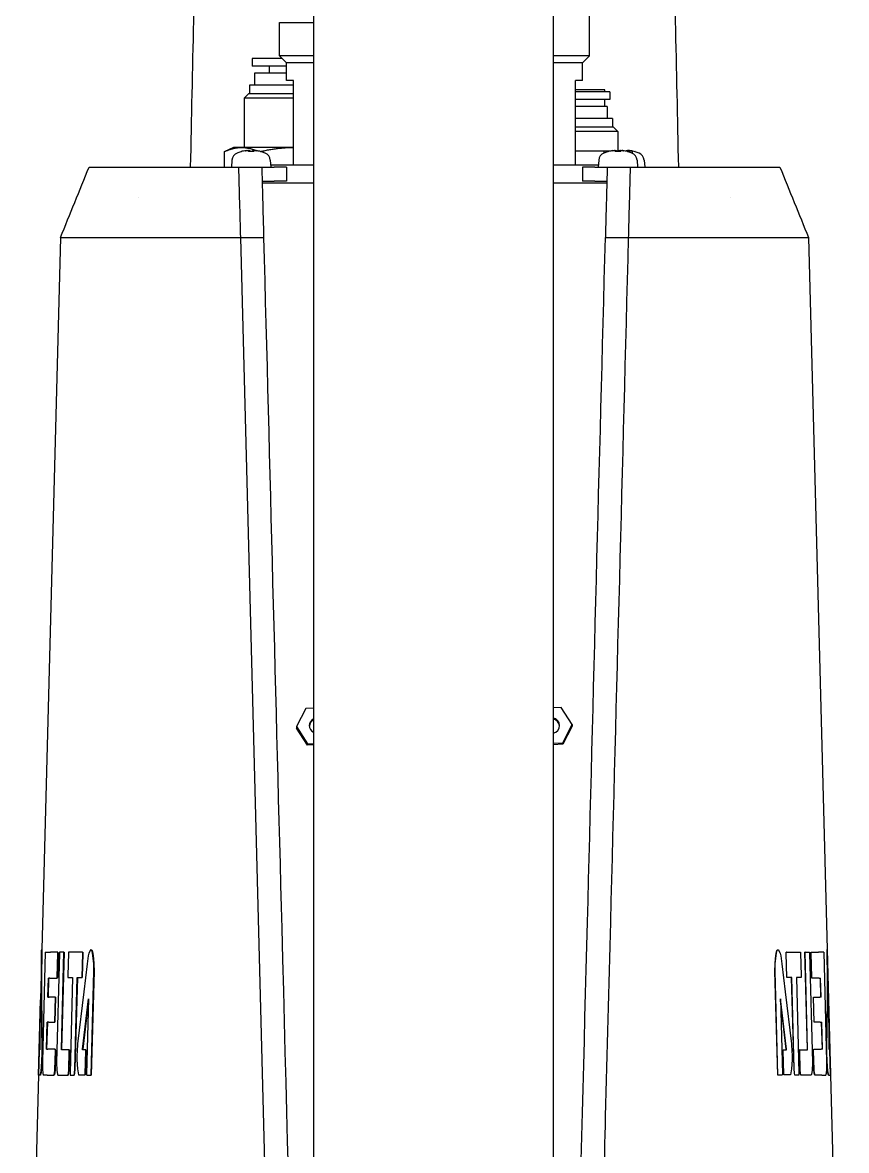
# Model space of a CAD drawing. Header units: millimetres. Extents: x 14 to 2348, y 26 to 1654.
# Drawn here: x 1832.1 to 1948.9, y 807.7 to 967.6 of the extents above; entities that cross this region are included whole.
import ezdxf

# ---------------------------------------------------------------- set-up
doc = ezdxf.new("R2010")
doc.units = ezdxf.units.MM
doc.header["$LTSCALE"] = 4
doc.layers.add('可見邊線(ISO)', color=7, linetype='Continuous', lineweight=30)

msp = doc.modelspace()

# ---------------------------------------------------------------- linework, layer by layer
at = {"layer": '可見邊線(ISO)'}
for p, q in [((1873.29964, 1015.87597), (1873.29964, 688.87597)), ((1907.29964, 1015.87597), (1907.29964, 688.87597)), ((1912.47705, 962.87597), (1912.47705, 984.87597)), ((1868.47705, 967.57597), (1873.29964, 967.57597)), ((1868.47705, 962.87597), (1868.47705, 967.57597)), ((1868.86355, 962.48947), (1864.60205, 962.48947)), ((1864.60205, 962.48947), (1864.60205, 961.38947)), ((1873.29964, 962.87597), (1868.47705, 962.87597)), ((1869.47705, 961.87597), (1868.47705, 962.87597)), ((1912.47705, 962.87597), (1907.29964, 962.87597)), ((1911.47705, 961.87597), (1912.47705, 962.87597)), ((1869.47705, 961.38947), (1864.60205, 961.38947)), ((1867.02705, 961.38947), (1867.02705, 960.38947)), ((1873.29964, 961.87597), (1869.47705, 961.87597)), ((1869.47705, 959.37597), (1869.47705, 961.87597)), ((1911.47705, 961.87597), (1907.29964, 961.87597)), ((1911.47705, 959.37597), (1911.47705, 961.87597)), ((1869.47705, 960.38947), (1864.97705, 960.38947)), ((1864.97705, 960.38947), (1864.97705, 958.68947)), ((1870.47705, 959.37597), (1869.47705, 959.37597)), ((1870.47705, 947.37597), (1870.47705, 959.37597)), ((1911.47705, 959.37597), (1910.47705, 959.37597)), ((1910.47705, 947.37597), (1910.47705, 959.37597)), ((1870.47705, 958.68947), (1864.22705, 958.68947)), ((1864.22705, 958.68947), (1864.22705, 957.48947)), ((1914.62705, 958.06247), (1910.47705, 958.06247)), ((1915.35205, 957.76247), (1910.47705, 957.76247)), ((1914.62705, 957.76247), (1914.62705, 958.06247)), ((1915.35205, 957.76247), (1915.35205, 956.66247)), ((1864.09055, 957.48947), (1863.47705, 956.87597)), ((1870.47705, 956.87597), (1863.47705, 956.87597)), ((1863.47705, 956.87597), (1863.47705, 949.87597)), ((1870.47705, 957.48947), (1864.09055, 957.48947)), ((1915.35205, 956.66247), (1910.47705, 956.66247)), ((1914.62705, 955.66247), (1914.62705, 956.66247)), ((1914.97705, 955.66247), (1910.47705, 955.66247)), ((1914.97705, 955.66247), (1914.97705, 953.96247)), ((1915.72705, 953.96247), (1910.47705, 953.96247)), ((1915.86355, 952.76247), (1910.47705, 952.76247)), ((1915.72705, 953.96247), (1915.72705, 952.76247)), ((1915.86355, 952.76247), (1916.47705, 952.14897)), ((1916.47705, 952.14897), (1910.47705, 952.14897)), ((1916.47705, 952.14897), (1916.47705, 949.37597)), ((1861.97705, 949.87597), (1860.67616, 949.26936)), ((1863.12645, 949.87597), (1861.97705, 949.87597)), ((1870.47705, 949.87597), (1863.12645, 949.87597)), ((1860.66212, 949.2628), (1860.66212, 947.0941)), ((1861.7635, 948.08227), (1861.67705, 947.0941)), ((1863.06518, 949.27921), (1863.0478, 949.27921)), ((1864.80379, 949.27921), (1864.15031, 949.27921)), ((1864.27441, 949.44645), (1864.28904, 949.27921)), ((1864.67969, 949.44645), (1864.66505, 949.27921)), ((1865.90629, 949.27921), (1865.88891, 949.27921)), ((1867.19059, 948.08227), (1867.27705, 947.0941)), ((1910.47705, 949.37597), (1914.55517, 949.37597)), ((1913.7635, 948.08227), (1913.67705, 947.0941)), ((1914.55517, 949.37597), (1915.43047, 949.37597)), ((1914.55517, 949.10999), (1914.55517, 949.37597)), ((1915.06518, 949.27921), (1915.0478, 949.27921)), ((1916.80379, 949.27921), (1916.15031, 949.27921)), ((1916.27441, 949.44645), (1916.28904, 949.27921)), ((1916.28058, 949.37597), (1916.67352, 949.37597)), ((1916.67969, 949.44645), (1916.66505, 949.27921)), ((1917.27441, 949.44645), (1917.27631, 949.42469)), ((1917.52363, 949.37597), (1918.55984, 949.37597)), ((1917.67969, 949.44645), (1917.67352, 949.37597)), ((1917.90629, 949.27921), (1917.88891, 949.27921)), ((1918.55984, 949.03652), (1918.55984, 949.37597)), ((1918.90629, 949.27921), (1918.88891, 949.27921)), ((1919.19059, 948.08227), (1919.27705, 947.0941)), ((1920.19059, 948.08227), (1920.27705, 947.0941)), ((1862.73659, 947.0941), (1865.98659, 947.0941)), ((1865.98659, 947.0941), (1867.73182, 947.0941)), ((1873.29964, 947.37597), (1867.25239, 947.37597)), ((1869.47705, 947.0941), (1867.73182, 947.0941)), ((1869.47705, 947.0941), (1869.47705, 945.09411)), ((1913.70171, 947.37597), (1907.29964, 947.37597)), ((1913.22228, 947.0941), (1911.47705, 947.0941)), ((1911.47705, 947.0941), (1911.47705, 945.09411)), ((1913.22228, 947.0941), (1914.9675, 947.0941)), ((1914.9675, 947.0941), (1918.2175, 947.0941)), ((1930.70523, 947.0941), (1938.24939, 947.0941)), ((1866.03896, 945.09411), (1867.73182, 945.09411)), ((1866.04468, 944.87597), (1873.29964, 944.87597)), ((1869.47705, 945.09411), (1867.73182, 945.09411)), ((1907.29964, 944.87597), (1914.90942, 944.87597)), ((1913.22228, 945.09411), (1911.47705, 945.09411)), ((1913.22228, 945.09411), (1914.91513, 945.09411)), ((1837.4399, 937.09413), (1834.79756, 836.18693)), ((1838.67761, 937.09409), (1846.22169, 937.09409)), ((1868.31864, 733.92448), (1862.99845, 937.09409)), ((1862.99845, 937.09409), (1866.24845, 937.09409)), ((1914.70564, 937.09409), (1917.95564, 937.09409)), ((1934.73241, 937.09409), (1942.27649, 937.09409)), ((1943.51419, 937.09414), (1946.15654, 836.18694)), ((1863.44933, 919.87597), (1863.44926, 919.87597)), ((1863.50162, 917.87597), (1863.5017, 917.87597)), ((1872.24751, 870.364), (1870.9235, 867.80163)), ((1873.29964, 870.41356), (1872.24751, 870.364)), ((1908.45106, 870.49984), (1907.29964, 870.4456)), ((1910.01059, 868.0733), (1908.45106, 870.49984)), ((1908.68659, 865.51093), (1910.01059, 868.0733)), ((1910.01059, 868.0733), (1910.01059, 867.8519)), ((1870.9235, 867.80163), (1870.9235, 867.58023)), ((1870.9235, 867.80163), (1872.48304, 865.3751)), ((1872.48304, 865.1537), (1870.9235, 867.58023)), ((1910.01059, 867.8519), (1908.68659, 865.28953)), ((1872.48304, 865.3751), (1873.29964, 865.41356)), ((1872.48304, 865.3751), (1872.48304, 865.1537)), ((1873.29964, 865.19216), (1872.48304, 865.1537)), ((1907.29964, 865.4456), (1908.68659, 865.51093)), ((1908.68659, 865.28953), (1907.29964, 865.2242)), ((1908.68659, 865.51093), (1908.68659, 865.28953)), ((1834.77755, 836.18693), (1834.31207, 818.41097)), ((1834.77875, 836.19102), (1834.79766, 836.19102)), ((1841.7479, 836.19097), (1841.48356, 835.68455)), ((1841.7479, 836.19097), (1841.76808, 836.19097)), ((1841.89505, 836.06397), (1841.7479, 836.19097)), ((1841.76808, 836.19097), (1841.91523, 836.06397)), ((1841.89505, 836.06397), (1841.91523, 836.06397)), ((1842.00205, 835.68297), (1841.89505, 836.06397)), ((1841.91523, 836.06397), (1842.02223, 835.68297)), ((1938.93187, 835.68297), (1939.03886, 836.06397)), ((1938.95205, 835.68297), (1939.05904, 836.06397)), ((1939.03886, 836.06397), (1939.18601, 836.19097)), ((1939.05904, 836.06397), (1939.03886, 836.06397)), ((1939.05904, 836.06397), (1939.20619, 836.19097)), ((1939.20619, 836.19097), (1939.18601, 836.19097)), ((1939.20619, 836.19097), (1939.47053, 835.68455)), ((1946.17655, 836.18693), (1946.64203, 818.41097)), ((1835.29272, 835.80997), (1834.88555, 820.31597)), ((1835.29272, 835.80997), (1836.02825, 835.80997)), ((1837.07221, 835.80997), (1836.02825, 835.80997)), ((1837.28625, 835.68297), (1836.87703, 820.18897)), ((1836.99501, 832.25397), (1837.08558, 835.68297)), ((1837.10576, 835.68297), (1837.01519, 832.25397)), ((1837.08558, 835.68297), (1837.07221, 835.80997)), ((1837.07221, 835.80997), (1837.09239, 835.80997)), ((1837.08558, 835.68297), (1837.10576, 835.68297)), ((1837.09239, 835.80997), (1837.10576, 835.68297)), ((1837.30633, 835.80997), (1837.28625, 835.68297)), ((1837.94179, 835.80997), (1837.30633, 835.80997)), ((1837.57953, 822.09397), (1837.94179, 835.80997)), ((1837.96197, 835.80997), (1837.59971, 822.09397)), ((1837.94179, 835.80997), (1837.96197, 835.80997)), ((1838.5739, 835.68297), (1838.49004, 832.50797)), ((1838.59398, 835.80997), (1838.5739, 835.68297)), ((1840.58398, 835.80997), (1838.59398, 835.80997)), ((1840.50678, 832.25397), (1840.59734, 835.68297)), ((1840.61752, 835.68297), (1840.52696, 832.25397)), ((1840.59734, 835.68297), (1840.58398, 835.80997)), ((1840.58398, 835.80997), (1840.60415, 835.80997)), ((1840.59734, 835.68297), (1840.61752, 835.68297)), ((1840.60415, 835.80997), (1840.61752, 835.68297)), ((1841.32974, 834.92097), (1841.24272, 834.15897)), ((1841.38997, 835.30197), (1841.32974, 834.92097)), ((1841.48356, 835.68455), (1841.38997, 835.30197)), ((1842.00205, 835.68297), (1842.02223, 835.68297)), ((1842.09898, 834.92097), (1842.00205, 835.68297)), ((1842.02223, 835.68297), (1842.11916, 834.92097)), ((1842.09898, 834.92097), (1842.11916, 834.92097)), ((1842.16247, 834.15897), (1842.09898, 834.92097)), ((1842.11916, 834.92097), (1842.18265, 834.15897)), ((1938.77145, 834.15897), (1938.83493, 834.92097)), ((1938.79163, 834.15897), (1938.85511, 834.92097)), ((1938.83493, 834.92097), (1938.93187, 835.68297)), ((1938.85511, 834.92097), (1938.83493, 834.92097)), ((1938.85511, 834.92097), (1938.95205, 835.68297)), ((1938.95205, 835.68297), (1938.93187, 835.68297)), ((1939.47053, 835.68455), (1939.56413, 835.30197)), ((1939.56413, 835.30197), (1939.62436, 834.92097)), ((1939.62436, 834.92097), (1939.71137, 834.15897)), ((1940.33657, 835.68297), (1940.34994, 835.80997)), ((1940.42714, 832.25397), (1940.33657, 835.68297)), ((1940.35675, 835.68297), (1940.33657, 835.68297)), ((1940.37012, 835.80997), (1940.34994, 835.80997)), ((1940.35675, 835.68297), (1940.37012, 835.80997)), ((1940.44732, 832.25397), (1940.35675, 835.68297)), ((1940.37012, 835.80997), (1942.36012, 835.80997)), ((1942.36012, 835.80997), (1942.3802, 835.68297)), ((1942.3802, 835.68297), (1942.46405, 832.50797)), ((1943.35439, 822.09397), (1942.99212, 835.80997)), ((1943.0123, 835.80997), (1942.99212, 835.80997)), ((1943.0123, 835.80997), (1943.64777, 835.80997)), ((1943.37457, 822.09397), (1943.0123, 835.80997)), ((1943.64777, 835.80997), (1943.66784, 835.68297)), ((1943.66784, 835.68297), (1944.07707, 820.18897)), ((1943.84833, 835.68297), (1943.8617, 835.80997)), ((1943.9389, 832.25397), (1943.84833, 835.68297)), ((1943.86851, 835.68297), (1943.84833, 835.68297)), ((1943.88188, 835.80997), (1943.8617, 835.80997)), ((1943.86851, 835.68297), (1943.88188, 835.80997)), ((1943.95908, 832.25397), (1943.86851, 835.68297)), ((1943.88188, 835.80997), (1944.92584, 835.80997)), ((1945.66138, 835.80997), (1944.92584, 835.80997)), ((1945.66138, 835.80997), (1946.06855, 820.31597)), ((1841.24272, 834.15897), (1840.75412, 830.22197)), ((1841.7967, 818.41097), (1842.1858, 833.14297)), ((1842.20598, 833.14297), (1841.81688, 818.41097)), ((1842.16247, 834.15897), (1842.18265, 834.15897)), ((1842.1858, 833.14297), (1842.16247, 834.15897)), ((1842.18265, 834.15897), (1842.20598, 833.14297)), ((1842.1858, 833.14297), (1842.20598, 833.14297)), ((1938.74811, 833.14297), (1938.77145, 834.15897)), ((1939.13721, 818.41097), (1938.74811, 833.14297)), ((1938.76829, 833.14297), (1938.74811, 833.14297)), ((1938.76829, 833.14297), (1938.79163, 834.15897)), ((1939.15739, 818.41097), (1938.76829, 833.14297)), ((1938.79163, 834.15897), (1938.77145, 834.15897)), ((1939.71137, 834.15897), (1940.19998, 830.22197)), ((1835.6594, 829.45997), (1835.72974, 832.12697)), ((1835.74989, 832.12697), (1835.67955, 829.45997)), ((1835.93264, 832.12697), (1835.72974, 832.12697)), ((1835.93264, 832.12697), (1836.97494, 832.12697)), ((1836.97494, 832.12697), (1836.99501, 832.25397)), ((1836.97494, 832.12697), (1836.99512, 832.12697)), ((1836.99501, 832.25397), (1837.01519, 832.25397)), ((1837.01519, 832.25397), (1836.99512, 832.12697)), ((1838.49004, 832.50797), (1838.50006, 832.25397)), ((1838.50006, 832.25397), (1839.1688, 832.25397)), ((1839.1688, 832.25397), (1838.80987, 818.66435)), ((1839.47901, 819.29997), (1839.82115, 832.25397)), ((1839.84133, 832.25397), (1839.49919, 819.29997)), ((1839.82115, 832.25397), (1840.50678, 832.25397)), ((1840.50678, 832.25397), (1840.52696, 832.25397)), ((1940.44732, 832.25397), (1940.42714, 832.25397)), ((1941.13295, 832.25397), (1940.44732, 832.25397)), ((1941.45491, 819.29997), (1941.11277, 832.25397)), ((1941.47509, 819.29997), (1941.13295, 832.25397)), ((1941.7853, 832.25397), (1942.14423, 818.66435)), ((1942.45404, 832.25397), (1941.7853, 832.25397)), ((1942.46405, 832.50797), (1942.45404, 832.25397)), ((1943.95898, 832.12697), (1943.9389, 832.25397)), ((1943.95908, 832.25397), (1943.9389, 832.25397)), ((1943.97916, 832.12697), (1943.95898, 832.12697)), ((1943.97916, 832.12697), (1943.95908, 832.25397)), ((1945.02146, 832.12697), (1943.97916, 832.12697)), ((1945.02146, 832.12697), (1945.22436, 832.12697)), ((1945.27455, 829.45997), (1945.20421, 832.12697)), ((1945.2947, 829.45997), (1945.22436, 832.12697)), ((1840.75412, 830.22197), (1839.87394, 822.85597)), ((1940.19998, 830.22197), (1941.08016, 822.85597)), ((1834.31335, 818.41097), (1834.5927, 829.07897)), ((1834.5927, 829.07897), (1834.59374, 829.07897)), ((1835.6594, 829.45997), (1835.8634, 829.45997)), ((1836.73727, 829.45997), (1835.8634, 829.45997)), ((1836.64335, 825.90397), (1836.73727, 829.45997)), ((1836.75745, 829.45997), (1836.66353, 825.90397)), ((1836.73727, 829.45997), (1836.75745, 829.45997)), ((1840.58961, 822.09397), (1841.42963, 829.20597)), ((1841.42382, 828.98592), (1840.60979, 822.09397)), ((1841.42963, 829.20597), (1841.14787, 818.53797)), ((1939.52446, 829.20597), (1939.80622, 818.53797)), ((1940.36449, 822.09397), (1939.52446, 829.20597)), ((1940.34431, 822.09397), (1939.53027, 828.98592)), ((1944.29057, 825.90397), (1944.19665, 829.45997)), ((1944.21683, 829.45997), (1944.19665, 829.45997)), ((1944.21683, 829.45997), (1945.0907, 829.45997)), ((1944.31075, 825.90397), (1944.21683, 829.45997)), ((1945.2947, 829.45997), (1945.0907, 829.45997)), ((1946.36139, 829.07897), (1946.36035, 829.07897)), ((1946.64075, 818.41097), (1946.36139, 829.07897)), ((1834.54794, 826.60575), (1834.42647, 821.96697)), ((1946.52762, 821.96697), (1946.40615, 826.60578)), ((1835.46512, 822.09397), (1835.56561, 825.90397)), ((1835.58576, 825.90397), (1835.48527, 822.09397)), ((1835.77108, 825.90397), (1835.56561, 825.90397)), ((1835.77108, 825.90397), (1836.64335, 825.90397)), ((1836.64335, 825.90397), (1836.66353, 825.90397)), ((1944.31075, 825.90397), (1944.29057, 825.90397)), ((1945.18302, 825.90397), (1944.31075, 825.90397)), ((1945.18302, 825.90397), (1945.38849, 825.90397)), ((1945.46883, 822.09397), (1945.36834, 825.90397)), ((1945.48898, 822.09397), (1945.38849, 825.90397)), ((1834.41402, 821.71297), (1834.3342, 818.66497)), ((1834.42257, 821.96697), (1834.51019, 821.96697)), ((1834.51352, 822.09397), (1834.51019, 821.96697)), ((1835.46512, 822.09397), (1835.67216, 822.09397)), ((1836.69322, 822.09397), (1835.67216, 822.09397)), ((1836.64952, 819.17297), (1836.71996, 821.83997)), ((1836.74014, 821.83997), (1836.6697, 819.17297)), ((1836.71996, 821.83997), (1836.69322, 822.09397)), ((1836.69322, 822.09397), (1836.7134, 822.09397)), ((1836.7134, 822.09397), (1836.74014, 821.83997)), ((1836.71996, 821.83997), (1836.74014, 821.83997)), ((1837.59289, 821.96697), (1837.57953, 822.09397)), ((1837.57953, 822.09397), (1837.59971, 822.09397)), ((1838.67987, 821.96697), (1837.59289, 821.96697)), ((1837.59971, 822.09397), (1837.61307, 821.96697)), ((1838.61944, 819.04597), (1838.69324, 821.83997)), ((1838.71342, 821.83997), (1838.63962, 819.04597)), ((1838.69324, 821.83997), (1838.67987, 821.96697)), ((1838.67987, 821.96697), (1838.70005, 821.96697)), ((1838.69324, 821.83997), (1838.71342, 821.83997)), ((1838.70005, 821.96697), (1838.71342, 821.83997)), ((1839.79358, 821.71297), (1839.78352, 821.33197)), ((1839.87394, 822.85597), (1839.79358, 821.71297)), ((1840.58625, 821.96697), (1840.58961, 822.09397)), ((1841.02104, 821.96697), (1840.58625, 821.96697)), ((1840.58961, 822.09397), (1840.60979, 822.09397)), ((1840.60979, 822.09397), (1840.60643, 821.96697)), ((1840.94743, 818.5467), (1841.03441, 821.83997)), ((1841.05459, 821.83997), (1840.96761, 818.5467)), ((1841.03441, 821.83997), (1841.02104, 821.96697)), ((1841.02104, 821.96697), (1841.04122, 821.96697)), ((1841.03441, 821.83997), (1841.05459, 821.83997)), ((1841.04122, 821.96697), (1841.05459, 821.83997)), ((1939.8995, 821.83997), (1939.91287, 821.96697)), ((1939.98649, 818.5467), (1939.8995, 821.83997)), ((1939.91968, 821.83997), (1939.8995, 821.83997)), ((1939.93305, 821.96697), (1939.91287, 821.96697)), ((1939.91968, 821.83997), (1939.93305, 821.96697)), ((1940.00667, 818.5467), (1939.91968, 821.83997)), ((1939.93305, 821.96697), (1940.36784, 821.96697)), ((1940.34766, 821.96697), (1940.34431, 822.09397)), ((1940.36449, 822.09397), (1940.34431, 822.09397)), ((1940.36784, 821.96697), (1940.36449, 822.09397)), ((1941.08016, 822.85597), (1941.16052, 821.71297)), ((1941.16052, 821.71297), (1941.17058, 821.33197)), ((1942.24068, 821.83997), (1942.25405, 821.96697)), ((1942.31447, 819.04597), (1942.24068, 821.83997)), ((1942.26086, 821.83997), (1942.24068, 821.83997)), ((1942.27423, 821.96697), (1942.25405, 821.96697)), ((1942.26086, 821.83997), (1942.27423, 821.96697)), ((1942.33465, 819.04597), (1942.26086, 821.83997)), ((1942.27423, 821.96697), (1943.3612, 821.96697)), ((1943.34102, 821.96697), (1943.35439, 822.09397)), ((1943.37457, 822.09397), (1943.35439, 822.09397)), ((1943.3612, 821.96697), (1943.37457, 822.09397)), ((1944.21396, 821.83997), (1944.24069, 822.09397)), ((1944.2844, 819.17297), (1944.21396, 821.83997)), ((1944.23414, 821.83997), (1944.21396, 821.83997)), ((1944.23414, 821.83997), (1944.26087, 822.09397)), ((1944.30458, 819.17297), (1944.23414, 821.83997)), ((1944.26087, 822.09397), (1944.24069, 822.09397)), ((1944.26087, 822.09397), (1945.28193, 822.09397)), ((1945.48898, 822.09397), (1945.28193, 822.09397)), ((1946.44057, 822.09397), (1946.4439, 821.96697)), ((1946.53153, 821.96697), (1946.4439, 821.96697)), ((1946.54007, 821.71297), (1946.61989, 818.66497)), ((1836.87703, 820.18897), (1836.91373, 819.04597)), ((1839.78352, 821.33197), (1839.78011, 820.56997)), ((1839.78011, 820.56997), (1839.84737, 819.30187)), ((1941.17398, 820.56997), (1941.10672, 819.30187)), ((1941.17058, 821.33197), (1941.17398, 820.56997)), ((1944.07707, 820.18897), (1944.04037, 819.04597)), ((1836.51234, 818.41097), (1836.60266, 818.66497)), ((1836.62284, 818.66497), (1836.53252, 818.41097)), ((1836.60266, 818.66497), (1836.64952, 819.17297)), ((1836.60266, 818.66497), (1836.62284, 818.66497)), ((1836.6697, 819.17297), (1836.62284, 818.66497)), ((1836.64952, 819.17297), (1836.6697, 819.17297)), ((1836.91373, 819.04597), (1837.01737, 818.53797)), ((1837.01737, 818.53797), (1837.08091, 818.41097)), ((1838.53578, 818.41097), (1838.61944, 819.04597)), ((1838.63962, 819.04597), (1838.55596, 818.41097)), ((1838.61944, 819.04597), (1838.63962, 819.04597)), ((1838.80987, 818.66435), (1838.81998, 818.40786)), ((1839.37211, 818.40786), (1839.42879, 818.66497)), ((1839.44897, 818.66497), (1839.39229, 818.40786)), ((1839.42879, 818.66497), (1839.47901, 819.29997)), ((1839.42879, 818.66497), (1839.44897, 818.66497)), ((1839.49919, 819.29997), (1839.44897, 818.66497)), ((1839.47901, 819.29997), (1839.49919, 819.29997)), ((1839.84737, 819.30187), (1840.01072, 818.43939)), ((1840.01072, 818.43939), (1840.93046, 818.43939)), ((1840.93046, 818.43939), (1840.94743, 818.5467)), ((1840.93046, 818.43939), (1840.95064, 818.43939)), ((1840.94743, 818.5467), (1840.96761, 818.5467)), ((1840.96761, 818.5467), (1840.95064, 818.43939)), ((1841.14787, 818.53797), (1841.16124, 818.41097)), ((1939.80622, 818.53797), (1939.79286, 818.41097)), ((1940.00345, 818.43939), (1939.98649, 818.5467)), ((1940.00667, 818.5467), (1939.98649, 818.5467)), ((1940.02363, 818.43939), (1940.00345, 818.43939)), ((1940.02363, 818.43939), (1940.00667, 818.5467)), ((1940.94338, 818.43939), (1940.02363, 818.43939)), ((1941.10672, 819.30187), (1940.94338, 818.43939)), ((1941.50513, 818.66497), (1941.45491, 819.29997)), ((1941.47509, 819.29997), (1941.45491, 819.29997)), ((1941.52531, 818.66497), (1941.47509, 819.29997)), ((1941.56181, 818.40786), (1941.50513, 818.66497)), ((1941.52531, 818.66497), (1941.50513, 818.66497)), ((1941.58199, 818.40786), (1941.52531, 818.66497)), ((1942.14423, 818.66435), (1942.13411, 818.40786)), ((1942.39814, 818.41097), (1942.31447, 819.04597)), ((1942.33465, 819.04597), (1942.31447, 819.04597)), ((1942.41832, 818.41097), (1942.33465, 819.04597)), ((1943.93673, 818.53797), (1943.87319, 818.41097)), ((1944.04037, 819.04597), (1943.93673, 818.53797)), ((1944.33126, 818.66497), (1944.2844, 819.17297)), ((1944.30458, 819.17297), (1944.2844, 819.17297)), ((1944.35144, 818.66497), (1944.30458, 819.17297)), ((1944.42158, 818.41097), (1944.33126, 818.66497)), ((1944.35144, 818.66497), (1944.33126, 818.66497)), ((1944.44176, 818.41097), (1944.35144, 818.66497)), ((1834.33208, 818.41097), (1832.06608, 731.87598)), ((1834.31335, 818.41097), (1834.31207, 818.41097)), ((1834.31335, 818.41097), (1834.32944, 818.41097)), ((1834.60195, 818.41097), (1834.32944, 818.41097)), ((1834.60195, 818.41097), (1834.62199, 818.41097)), ((1835.57654, 818.41097), (1835.00869, 818.41097)), ((1835.57654, 818.41097), (1836.51234, 818.41097)), ((1836.51234, 818.41097), (1836.53252, 818.41097)), ((1837.08091, 818.41097), (1838.53578, 818.41097)), ((1838.53578, 818.41097), (1838.55596, 818.41097)), ((1838.81998, 818.40786), (1839.37211, 818.40786)), ((1839.37211, 818.40786), (1839.39229, 818.40786)), ((1841.16124, 818.41097), (1841.7967, 818.41097)), ((1841.7967, 818.41097), (1841.81688, 818.41097)), ((1939.15739, 818.41097), (1939.13721, 818.41097)), ((1939.79286, 818.41097), (1939.15739, 818.41097)), ((1941.58199, 818.40786), (1941.56181, 818.40786)), ((1942.13411, 818.40786), (1941.58199, 818.40786)), ((1942.41832, 818.41097), (1942.39814, 818.41097)), ((1943.87319, 818.41097), (1942.41832, 818.41097)), ((1944.44176, 818.41097), (1944.42158, 818.41097)), ((1945.37755, 818.41097), (1944.44176, 818.41097)), ((1945.37755, 818.41097), (1945.94541, 818.41097)), ((1946.35215, 818.41097), (1946.3321, 818.41097)), ((1946.35215, 818.41097), (1946.62465, 818.41097)), ((1946.62202, 818.41097), (1948.88802, 731.87598)), ((1946.64075, 818.41097), (1946.62465, 818.41097)), ((1946.64075, 818.41097), (1946.64203, 818.41097))]:
    msp.add_line(p, q, dxfattribs=at)
for centre, radius, start, end in [((1862.95894, 947.97768), 1.2, 113.5471372, 175), ((1864.47705, 944.4941), 5, 107.1011383, 113.5471372), ((1863.0478, 949.13961), 0.1396, 90, 107.1011383), ((1865.90629, 949.13961), 0.1396, 72.8988617, 90), ((1864.47705, 944.4941), 5, 66.4528628, 72.8988617), ((1865.99516, 947.97768), 1.2, 5, 66.4528628), ((1914.95894, 947.97768), 1.2, 113.5471372, 175), ((1916.47705, 944.4941), 5, 107.1011383, 113.5471372), ((1915.0478, 949.13961), 0.1396, 90, 107.1011383), ((1917.90629, 949.13961), 0.1396, 72.8988617, 90), ((1916.47705, 944.4941), 5, 66.4528628, 72.8988617), ((1917.99516, 947.97768), 1.2, 5, 66.4528628), ((1918.90629, 949.13961), 0.1396, 72.8988617, 90), ((1917.47705, 944.4941), 5, 66.4528628, 72.8988617), ((1918.99516, 947.97768), 1.2, 5, 66.4528628)]:
    msp.add_arc(centre, radius, start, end, dxfattribs=at)
for centre, major_axis, ratio, start_param, end_param in [((1864.40819, 944.52566), (2.07777, 4.5334), 0.97787644, 0.566475739, 0.720411477), ((1864.0142, 944.6219), (1.31632, 4.76714), 0.757863068, 0.324226198, 0.446309472), ((1865.03483, 944.6219), (-1.10454, 4.82061), 0.628879861, 6.25801552, 6.380098794), ((1863.88324, 949.70468), (0.13091, -0.95571), 0.095977297, 1.278733767, 1.297120786), ((1864.83117, 944.52566), (-0.44271, 4.96718), 0.190161891, 0.128185851, 0.282121588), ((1864.12293, 944.52566), (0.44271, 4.96718), 0.190161891, 6.001063719, 6.154999457), ((1864.9399, 944.6219), (-1.31632, 4.76714), 0.757863068, 5.836875836, 5.958959109), ((1865.07086, 949.70468), (0.13091, 0.95571), 0.095977297, 1.84447186, 1.862858886), ((1863.91927, 944.6219), (1.10454, 4.82061), 0.628879861, 6.186271821, 6.308355095), ((1864.54591, 944.52566), (2.07777, -4.5334), 0.97787644, 2.421181177, 2.575116914), ((1916.40819, 944.52566), (2.07777, 4.5334), 0.97787644, 0.566475739, 0.720411477), ((1916.0142, 944.6219), (1.31632, 4.76714), 0.757863068, 0.324226198, 0.446309472), ((1917.03483, 944.6219), (-1.10454, 4.82061), 0.628879861, 6.25801552, 6.380098794), ((1915.88324, 949.70468), (0.13091, -0.95571), 0.095977297, 1.278733767, 1.297120786), ((1916.83117, 944.52566), (-0.44271, 4.96718), 0.190161891, 0.128185851, 0.282121588), ((1917.40819, 944.52566), (2.07777, 4.5334), 0.97787644, 0.588036315, 0.629643687), ((1916.12293, 944.52566), (0.44271, 4.96718), 0.190161891, 6.001063719, 6.154999457), ((1916.9399, 944.6219), (-1.31632, 4.76714), 0.757863068, 5.836875836, 5.958959109), ((1918.03483, 944.6219), (-1.10454, 4.82061), 0.628879861, 6.2780732, 6.281788032), ((1917.07086, 949.70468), (0.13091, 0.95571), 0.095977297, 1.84447186, 1.862858886), ((1915.91927, 944.6219), (1.10454, 4.82061), 0.628879861, 6.186271821, 6.308355095), ((1917.0142, 944.6219), (1.31632, 4.76714), 0.757863068, 0.324226198, 0.332855505), ((1916.54591, 944.52566), (2.07777, -4.5334), 0.97787644, 2.421181177, 2.575116914), ((1917.83117, 944.52566), (-0.44271, 4.96718), 0.190161891, 0.128185851, 0.14557531), ((1917.12293, 944.52566), (0.44271, 4.96718), 0.190161891, 6.082130962, 6.154999457), ((1917.9399, 944.6219), (-1.31632, 4.76714), 0.757863068, 5.857894953, 5.958959109), ((1918.07086, 949.70468), (0.13091, 0.95571), 0.095977297, 1.84447186, 1.862858886), ((1916.91927, 944.6219), (1.10454, 4.82061), 0.628879861, 6.207290938, 6.308355095), ((1917.54591, 944.52566), (2.07777, -4.5334), 0.97787644, 2.502248419, 2.575116914), ((1917.54591, 944.52566), (2.07777, -4.5334), 0.97787644, 2.421181177, 2.494694199), ((1873.80705, 867.93747), (-1.078, 0), 0.998889875, 5.202470319, 7.363900295), ((1873.80705, 867.79144), (-1.078, 0), 0.998889875, 5.202470319, 6.215326054), ((1907.12705, 867.93747), (1.078, 0), 0.998889875, 4.87318106, 7.693189554), ((1907.12705, 867.79144), (1.078, 0), 0.998889875, 0.067859253, 1.410004247), ((1982.06587, 821.90174), (-0.00005, -217.60775), 0.67806598, 4.678816779, 4.711505745), ((1982.06587, 824.59938), (0.02652, 147.59175), 0.999657104, 1.539759145, 1.540620035), ((1798.88822, 821.90174), (0.00005, -217.60775), 0.67806598, 1.571679562, 1.604368529), ((1798.88822, 824.59938), (-0.02652, 147.59175), 0.999657104, 4.742565272, 4.743426162), ((1982.06587, 801.91394), (0.00005, 296.37158), 0.499313844, 1.503082889, 1.503941865), ((1798.88823, 791.70394), (0.00005, -246.03191), 0.60282135, 1.69198665, 1.693303899), ((1798.88822, 801.91394), (-0.00005, 296.37158), 0.499313844, 4.779243442, 4.780102418), ((1798.88823, 791.70543), (-0.00005, 245.99868), 0.602821369, 4.831815486, 4.833589929), ((1982.06587, 807.43624), (-0.00005, -296.08238), 0.499313822, 4.674455624, 4.675314098), ((1798.88823, 791.70543), (-0.00005, 245.99868), 0.602821369, 4.822163766, 4.823004583), ((1798.88823, 791.70394), (0.00005, -246.03191), 0.60282135, 1.679561632, 1.680562432), ((1798.88822, 807.43624), (0.00005, -296.08238), 0.499313822, 1.60787121, 1.608729683)]:
    msp.add_ellipse(centre, major_axis=major_axis, ratio=ratio, start_param=start_param, end_param=end_param, dxfattribs=at)
for points in [[(1855.90146, 947.0941), (1856.18699, 960.90696), (1856.48652, 974.7193), (1856.79977, 988.53113)], [(1924.15433, 988.53113), (1924.46758, 974.7193), (1924.7671, 960.90696), (1925.05263, 947.0941)], [(1864.14299, 949.27304), (1864.14517, 949.27711), (1864.14782, 949.27921), (1864.15031, 949.27921)], [(1864.80379, 949.27921), (1864.80627, 949.27921), (1864.80892, 949.27711), (1864.8111, 949.27304)], [(1916.14299, 949.27304), (1916.14517, 949.27711), (1916.14782, 949.27921), (1916.15031, 949.27921)], [(1916.80379, 949.27921), (1916.80627, 949.27921), (1916.80892, 949.27711), (1916.8111, 949.27304)], [(1837.4399, 937.09413), (1838.79389, 940.42746), (1840.14787, 943.76078), (1841.50185, 947.0941)], [(1939.45235, 947.0941), (1940.80608, 943.76069), (1942.16013, 940.42741), (1943.51419, 937.09414)], [(1848.52441, 942.81204), (1848.52441, 942.81204), (1848.52441, 942.81204), (1848.52441, 942.81205)], [(1932.42968, 942.81213), (1932.42968, 942.81213), (1932.42968, 942.81213), (1932.42968, 942.81213)], [(1863.6241, 913.30614), (1863.62413, 913.30634), (1863.62416, 913.30655), (1863.6242, 913.30675)], [(1834.77801, 836.19053), (1834.77818, 836.19052), (1834.77843, 836.19102), (1834.77875, 836.19102)]]:
    msp.add_open_spline(points, degree=3, dxfattribs=at)
for points, weights in [([(1860.66212, 949.2628), (1861.98275, 949.87597), (1863.12645, 949.87597)], [1.01001874936, 1.04314139574, 1]), ([(1863.12645, 949.87597), (1864.10151, 949.87597), (1865.18395, 949.43951)], [1, 1.03654794771, 1.01836186535]), ([(1865.78974, 949.30848), (1868.28996, 949.87342), (1870.47705, 949.87596)], [1.01235664114, 1.04141625724, 1.00038320219]), ([(1860.67616, 949.26936), (1860.66915, 949.26609), (1860.66212, 949.2628)], [1.0103609217, 1.01019086516, 1.01001874936])]:
    msp.add_rational_spline(points, weights, degree=2, dxfattribs=at)
for points, knots in [([(1863.78232, 949.44133), (1863.80584, 949.44481), (1863.83184, 949.44826), (1863.88171, 949.45406), (1863.90559, 949.4564), (1863.94507, 949.4595), (1863.96337, 949.46048), (1863.99123, 949.46083), (1864.00078, 949.46019), (1864.00599, 949.4588), (1864.00649, 949.45864), (1864.00694, 949.45847)], [0, 0, 0, 0, 0.0072458737, 0.0072458737, 0.01449174741, 0.01449174741, 0.02163287036, 0.02163287036, 0.02877399331, 0.02877399331, 0.02964108792, 0.02964108792, 0.02964108792, 0.02964108792]), ([(1864.11097, 949.45847), (1864.1262, 949.45938), (1864.14153, 949.46003), (1864.17941, 949.46094), (1864.20073, 949.4607), (1864.23458, 949.45892), (1864.24932, 949.45726), (1864.26907, 949.45262), (1864.27408, 949.44964), (1864.27457, 949.44491), (1864.27359, 949.44316), (1864.27134, 949.44133)], [0.01721411527, 0.01721411527, 0.01721411527, 0.01721411527, 0.0216673994, 0.0216673994, 0.02880821224, 0.02880821224, 0.03599020023, 0.03599020023, 0.04317218822, 0.04317218822, 0.04682396802, 0.04682396802, 0.04682396802, 0.04682396802]), ([(1864.68276, 949.44133), (1864.6785, 949.44481), (1864.67859, 949.44826), (1864.68921, 949.45406), (1864.69975, 949.4564), (1864.72681, 949.4595), (1864.74502, 949.46048), (1864.78722, 949.46083), (1864.81122, 949.46019), (1864.83737, 949.4588), (1864.84023, 949.45864), (1864.84313, 949.45847)], [0, 0, 0, 0, 0.0072458737, 0.0072458737, 0.01449174741, 0.01449174741, 0.02163287036, 0.02163287036, 0.02877399331, 0.02877399331, 0.02964108792, 0.02964108792, 0.02964108792, 0.02964108792]), ([(1864.94716, 949.45847), (1864.94948, 949.45938), (1864.95373, 949.46003), (1864.96954, 949.46094), (1864.98412, 949.4607), (1865.01775, 949.45892), (1865.03907, 949.45726), (1865.08573, 949.45262), (1865.11107, 949.44964), (1865.14687, 949.44491), (1865.15935, 949.44316), (1865.17178, 949.44133)], [0.01721411527, 0.01721411527, 0.01721411527, 0.01721411527, 0.0216673994, 0.0216673994, 0.02880821224, 0.02880821224, 0.03599020023, 0.03599020023, 0.04317218822, 0.04317218822, 0.04682396802, 0.04682396802, 0.04682396802, 0.04682396802]), ([(1915.78232, 949.44133), (1915.80584, 949.44481), (1915.83184, 949.44826), (1915.88171, 949.45406), (1915.90559, 949.4564), (1915.94507, 949.4595), (1915.96337, 949.46048), (1915.99123, 949.46083), (1916.00078, 949.46019), (1916.00599, 949.4588), (1916.00649, 949.45864), (1916.00694, 949.45847)], [0, 0, 0, 0, 0.0072458737, 0.0072458737, 0.01449174741, 0.01449174741, 0.02163287036, 0.02163287036, 0.02877399331, 0.02877399331, 0.02964108792, 0.02964108792, 0.02964108792, 0.02964108792]), ([(1916.11097, 949.45847), (1916.1262, 949.45938), (1916.14153, 949.46003), (1916.17941, 949.46094), (1916.20073, 949.4607), (1916.23458, 949.45892), (1916.24932, 949.45726), (1916.26907, 949.45262), (1916.27408, 949.44964), (1916.27457, 949.44491), (1916.27359, 949.44316), (1916.27134, 949.44133)], [0.01721411527, 0.01721411527, 0.01721411527, 0.01721411527, 0.0216673994, 0.0216673994, 0.02880821224, 0.02880821224, 0.03599020023, 0.03599020023, 0.04317218822, 0.04317218822, 0.04682396802, 0.04682396802, 0.04682396802, 0.04682396802]), ([(1916.68276, 949.44133), (1916.6785, 949.44481), (1916.67859, 949.44826), (1916.68921, 949.45406), (1916.69975, 949.4564), (1916.72681, 949.4595), (1916.74502, 949.46048), (1916.78722, 949.46083), (1916.81122, 949.46019), (1916.83737, 949.4588), (1916.84023, 949.45864), (1916.84313, 949.45847)], [0, 0, 0, 0, 0.0072458737, 0.0072458737, 0.01449174741, 0.01449174741, 0.02163287036, 0.02163287036, 0.02877399331, 0.02877399331, 0.02964108792, 0.02964108792, 0.02964108792, 0.02964108792]), ([(1916.87629, 949.45334), (1916.89407, 949.45525), (1916.91085, 949.45681), (1916.93523, 949.45873), (1916.94466, 949.45936), (1916.9534, 949.45982)], [0.00916297333, 0.00916297333, 0.00916297333, 0.00916297333, 0.014491747409, 0.014491747409, 0.018046875057, 0.018046875057, 0.018046875057, 0.018046875057]), ([(1916.94716, 949.45847), (1916.94948, 949.45938), (1916.95373, 949.46003), (1916.96954, 949.46094), (1916.98412, 949.4607), (1917.01775, 949.45892), (1917.03907, 949.45726), (1917.08573, 949.45262), (1917.11107, 949.44964), (1917.14687, 949.44491), (1917.15935, 949.44316), (1917.17178, 949.44133)], [0.01721411527, 0.01721411527, 0.01721411527, 0.01721411527, 0.0216673994, 0.0216673994, 0.02880821224, 0.02880821224, 0.03599020023, 0.03599020023, 0.04317218822, 0.04317218822, 0.04682396802, 0.04682396802, 0.04682396802, 0.04682396802]), ([(1916.97705, 949.46065), (1916.97713, 949.46066), (1916.97722, 949.46066), (1916.98749, 949.46078), (1916.99533, 949.46048), (1917.00063, 949.45982)], [0.021589331943, 0.021589331943, 0.021589331943, 0.021589331943, 0.021632870359, 0.021632870359, 0.02685528528, 0.02685528528, 0.02685528528, 0.02685528528]), ([(1917.11097, 949.45847), (1917.1262, 949.45938), (1917.14153, 949.46003), (1917.17941, 949.46094), (1917.20073, 949.4607), (1917.23458, 949.45892), (1917.24932, 949.45726), (1917.26907, 949.45262), (1917.27408, 949.44964), (1917.27457, 949.44491), (1917.27359, 949.44316), (1917.27134, 949.44133)], [0.01721411527, 0.01721411527, 0.01721411527, 0.01721411527, 0.0216673994, 0.0216673994, 0.02880821224, 0.02880821224, 0.03599020023, 0.03599020023, 0.04317218822, 0.04317218822, 0.04682396802, 0.04682396802, 0.04682396802, 0.04682396802]), ([(1917.68276, 949.44133), (1917.6785, 949.44481), (1917.67859, 949.44826), (1917.68921, 949.45406), (1917.69975, 949.4564), (1917.72681, 949.4595), (1917.74502, 949.46048), (1917.78722, 949.46083), (1917.81122, 949.46019), (1917.83737, 949.4588), (1917.84023, 949.45864), (1917.84313, 949.45847)], [0, 0, 0, 0, 0.0072458737, 0.0072458737, 0.01449174741, 0.01449174741, 0.02163287036, 0.02163287036, 0.02877399331, 0.02877399331, 0.02964108792, 0.02964108792, 0.02964108792, 0.02964108792]), ([(1917.94716, 949.45847), (1917.94948, 949.45938), (1917.95373, 949.46003), (1917.96954, 949.46094), (1917.98412, 949.4607), (1918.01775, 949.45892), (1918.03907, 949.45726), (1918.08573, 949.45262), (1918.11107, 949.44964), (1918.14687, 949.44491), (1918.15935, 949.44316), (1918.17178, 949.44133)], [0.01721411527, 0.01721411527, 0.01721411527, 0.01721411527, 0.0216673994, 0.0216673994, 0.02880821224, 0.02880821224, 0.03599020023, 0.03599020023, 0.04317218822, 0.04317218822, 0.04682396802, 0.04682396802, 0.04682396802, 0.04682396802]), ([(1841.50185, 947.0941), (1841.50185, 947.0941), (1841.51445, 947.0941), (1841.56993, 947.0941), (1841.66245, 947.0941), (1841.7724, 947.0941), (1842.0498, 947.0941), (1842.38863, 947.0941), (1842.70471, 947.0941)], [0.4566711954, 0.4566711954, 0.4566711954, 0.4566711954, 0.5179172461, 0.6071489868, 0.6518162743, 0.7143495774, 0.7857290127, 1, 1, 1, 1]), ([(1842.70471, 947.0941), (1843.96207, 947.0941), (1846.47683, 947.0941), (1848.99145, 947.0941), (1850.24896, 947.0941)], [0, 0, 0, 0, 0.49999956, 1, 1, 1, 1]), ([(1850.24896, 947.0941), (1850.55428, 947.0941), (1851.0534, 947.0941), (1852.45455, 947.0941), (1853.34261, 947.0941), (1856.23398, 947.0941), (1858.87705, 947.0941), (1862.73659, 947.0941)], [-3.419704401, -3.419704401, -3.419704401, -3.419704401, -2.495385723, -2.495385723, -1.582708942, -1.582708942, -0.000001, -0.000001, -0.000001, -0.000001]), ([(1862.99845, 937.09409), (1862.95528, 938.74272), (1862.9106, 940.44912), (1862.82337, 943.78016), (1862.77968, 945.44866), (1862.73659, 947.0941)], [0.000000941, 0.000000941, 0.000000941, 0.000000941, 0.560972209, 0.560972209, 1.120178564, 1.120178564, 1.120178564, 1.120178564]), ([(1865.98659, 947.0941), (1866.01136, 946.14829), (1866.03622, 945.19898), (1866.06115, 944.24673), (1866.08609, 943.29449), (1866.1111, 942.33926), (1866.13618, 941.38156), (1866.15199, 940.77804), (1866.16781, 940.17366), (1866.18366, 939.56828), (1866.20522, 938.7452), (1866.22682, 937.92027), (1866.24845, 937.09409)], [0, 0, 0, 0, 0.286782795, 0.286782795, 0.286782795, 0.573563429, 0.573563429, 0.573563429, 0.754287098, 0.754287098, 0.754287098, 1, 1, 1, 1]), ([(1914.9675, 947.0941), (1914.94249, 946.13883), (1914.91738, 945.18), (1914.89219, 944.21816), (1914.86701, 943.25633), (1914.84174, 942.29147), (1914.81641, 941.32409), (1914.80111, 940.73966), (1914.78578, 940.15444), (1914.77043, 939.56828), (1914.74888, 938.7452), (1914.72728, 937.92027), (1914.70564, 937.09409)], [0, 0, 0, 0, 0.289650846, 0.289650846, 0.289650846, 0.579299446, 0.579299446, 0.579299446, 0.754286289, 0.754286289, 0.754286289, 1, 1, 1, 1]), ([(1918.2175, 947.0941), (1918.17434, 945.44577), (1918.13068, 943.78496), (1918.06526, 941.2825), (1918.0434, 940.44473), (1917.99959, 938.77043), (1917.97761, 937.93279), (1917.95564, 937.09409)], [-1.144291184, -1.144291184, -1.144291184, -1.144291184, -0.572162499, -0.572162499, -0.285374055, -0.285374055, 0, 0, 0, 0]), ([(1918.2175, 947.0941), (1922.47696, 947.0941), (1925.02555, 947.0941), (1927.61819, 947.0941), (1928.50193, 947.0941), (1929.89371, 947.0941), (1930.40027, 947.0941), (1930.70523, 947.0941)], [-2.418580019, -2.418580019, -2.418580019, -2.418580019, -1.398530191, -1.398530191, -0.700788929, -0.700788929, 0, 0, 0, 0]), ([(1938.24939, 947.0941), (1938.9868, 947.0941), (1939.38654, 947.0941), (1939.44986, 947.0941), (1939.45236, 947.0941), (1939.45236, 947.0941)], [-3.398850422, -3.398850422, -3.398850422, -3.398850422, -1.697645788, -1.697645788, -1.552366986, -1.552366986, -1.552366986, -1.552366986]), ([(1837.4399, 937.09414), (1837.4399, 937.09414), (1837.44248, 937.09414), (1837.47769, 937.09415), (1837.5953, 937.09407), (1838.00546, 937.09404), (1838.29803, 937.09409), (1838.67761, 937.09409)], [-1.893605563, -1.893605563, -1.893605563, -1.893605563, -1.744035128, -1.744035128, -0.872286246, -0.872286246, 0, 0, 0, 0]), ([(1846.22169, 937.09409), (1846.6042, 937.1031), (1847.26641, 937.09433), (1849.11199, 937.09392), (1850.29423, 937.09409), (1854.19799, 937.09409), (1857.76039, 937.09409), (1862.99845, 937.09409)], [-4.271303558, -4.271303558, -4.271303558, -4.271303558, -3.128655019, -3.128655019, -1.988171704, -1.988171704, -0.000000982, -0.000000982, -0.000000982, -0.000000982]), ([(1866.24845, 937.09409), (1867.09743, 904.6731), (1867.96237, 871.64206), (1870.06114, 791.4933), (1871.13051, 750.65599), (1871.62228, 731.87598)], [-8.041492393, -8.041492393, -8.041492393, -8.041492393, -4.933333152, -4.933333152, -0.35837574, -0.35837574, -0.35837574, -0.35837574]), ([(1909.33182, 731.87598), (1910.27195, 767.77836), (1911.22561, 804.19694), (1913.00706, 872.22795), (1913.86419, 904.96042), (1914.70564, 937.09409)], [0.200190125, 0.200190125, 0.200190125, 0.200190125, 10.978194728, 10.978194728, 20.624816592, 20.624816592, 20.624816592, 20.624816592]), ([(1917.95564, 937.09409), (1917.11419, 904.96042), (1916.25706, 872.22796), (1915.17544, 830.92233), (1914.93505, 821.74206), (1914.33397, 798.78727), (1913.97293, 785.00071), (1913.28689, 758.80137), (1912.96092, 746.35316), (1912.63546, 733.92448)], [-20.724285013, -20.724285013, -20.724285013, -20.724285013, -11.042037399, -11.042037399, -8.277497468, -8.277497468, -4.136978733, -4.136978733, -0.405263663, -0.405263663, -0.405263663, -0.405263663]), ([(1917.95564, 937.09409), (1922.59422, 937.09409), (1926.31885, 937.09409), (1930.6542, 937.09409), (1931.83822, 937.09386), (1933.68642, 937.09444), (1934.34953, 937.10311), (1934.73241, 937.09409)], [-3.517657242, -3.517657242, -3.517657242, -3.517657242, -1.741428352, -1.741428352, -0.871522891, -0.871522891, -0.000000004, -0.000000004, -0.000000004, -0.000000004]), ([(1942.27648, 937.0941), (1942.65607, 937.0941), (1942.94863, 937.09404), (1943.3588, 937.09406), (1943.47641, 937.09414), (1943.51162, 937.09414), (1943.51419, 937.09414), (1943.51419, 937.09414)], [-3.488073052, -3.488073052, -3.488073052, -3.488073052, -2.615785126, -2.615785126, -1.744035133, -1.744035133, -1.594462245, -1.594462245, -1.594462245, -1.594462245]), ([(1834.60195, 818.41097), (1834.60424, 818.42441), (1834.60674, 818.43872), (1834.61468, 818.48417), (1834.6164, 818.49412), (1834.62803, 818.55972), (1834.63674, 818.61243), (1834.66384, 818.75155), (1834.66459, 818.72002), (1834.69763, 819.04005), (1834.70929, 819.14288), (1834.72734, 819.28276), (1834.73318, 819.32998), (1834.74816, 819.50301), (1834.75419, 819.61973), (1834.76661, 819.85896), (1834.77267, 819.96499), (1834.79453, 820.3236), (1834.80608, 820.60267), (1834.82607, 820.9602), (1834.83035, 821.03548), (1834.83988, 821.27695), (1834.83984, 821.39817), (1834.84328, 821.76903), (1834.84588, 821.83997), (1834.85063, 822.58208), (1834.82739, 823.43568), (1834.80766, 824.3774), (1834.8058, 824.78841), (1834.78528, 826.07098), (1834.7733, 826.45789), (1834.75286, 827.89784), (1834.74735, 828.53586), (1834.73945, 829.866), (1834.73822, 830.17346), (1834.73618, 831.48534), (1834.74134, 832.36071), (1834.75352, 833.77114), (1834.75454, 833.86072), (1834.75914, 834.18071), (1834.76124, 834.30152), (1834.76391, 834.60043), (1834.76419, 834.71754), (1834.76636, 834.98757), (1834.76738, 835.06327), (1834.76875, 835.2152), (1834.76818, 835.22569), (1834.76776, 835.32719), (1834.77066, 835.50675), (1834.77299, 835.65491), (1834.77322, 835.6702), (1834.7736, 835.70915), (1834.77318, 835.70883), (1834.77321, 835.76577), (1834.77329, 835.7853), (1834.77346, 835.84409), (1834.77361, 835.87588), (1834.77409, 835.93861), (1834.77438, 835.96843), (1834.77552, 836.05996), (1834.77656, 836.14479), (1834.77713, 836.17006), (1834.77722, 836.17405), (1834.77738, 836.18041), (1834.77743, 836.18231), (1834.77757, 836.18787), (1834.77759, 836.18843), (1834.77767, 836.19137), (1834.77768, 836.19174), (1834.77769, 836.19208), (1834.77768, 836.19149), (1834.77767, 836.18992), (1834.77771, 836.18986), (1834.77776, 836.19007)], [-0.769765196, -0.769765196, -0.769765196, -0.769765196, -0.7692319708, -0.7692319708, -0.7687113347, -0.7687113347, -0.7672451616, -0.7672451616, -0.7642188051, -0.7642188051, -0.7626562735, -0.7626562735, -0.7618789079, -0.7618789079, -0.7606998546, -0.7606998546, -0.7597260365, -0.7597260365, -0.7573410349, -0.7573410349, -0.756467179, -0.756467179, -0.7547946771, -0.7547946771, -0.752616313, -0.752616313, -0.7444023472, -0.7444023472, -0.7323146389, -0.7323146389, -0.7188447203, -0.7188447203, -0.7089539617, -0.7089539617, -0.7021090987, -0.7021090987, -0.6847264103, -0.6847264103, -0.6762605599, -0.6762605599, -0.6691820983, -0.6691820983, -0.6627086758, -0.6627086758, -0.6571370325, -0.6571370325, -0.6490134331, -0.6490134331, -0.6335018274, -0.6335018274, -0.6312308402, -0.6312308402, -0.6264945585, -0.6264945585, -0.6245424552, -0.6245424552, -0.6220638184, -0.6220638184, -0.6198135824, -0.6198135824, -0.6153428263, -0.6153428263, -0.6144989224, -0.6144989224, -0.6139777556, -0.6139777556, -0.6135636117, -0.6135636117, -0.6129039032, -0.6129039032, -0.6117694063, -0.6117694063, -0.6093957941, -0.6093957941, -0.6093957941, -0.6093957941]), ([(1834.79757, 836.18735), (1834.79736, 836.1796), (1834.79695, 836.16212), (1834.79645, 836.13758), (1834.79615, 836.12087), (1834.79484, 836.03458), (1834.79417, 835.97733), (1834.79353, 835.8562), (1834.79321, 835.75868), (1834.7932, 835.72355), (1834.79337, 835.71685), (1834.79347, 835.69918), (1834.79345, 835.69085), (1834.79305, 835.65632), (1834.79262, 835.63463), (1834.79108, 835.52522), (1834.79045, 835.4796), (1834.78941, 835.40905), (1834.78912, 835.38898), (1834.78851, 835.34385), (1834.78824, 835.32036), (1834.78798, 835.28005), (1834.788, 835.26686), (1834.7882, 835.23093), (1834.78854, 835.21305), (1834.788, 835.12278), (1834.78741, 835.07171), (1834.78554, 834.89442), (1834.7848, 834.79023), (1834.78353, 834.57074), (1834.78298, 834.46816), (1834.77983, 834.21068), (1834.7779, 834.10253), (1834.77393, 833.80163), (1834.77211, 833.68657), (1834.76294, 832.46237), (1834.76042, 832.04068), (1834.75836, 831.45682), (1834.75793, 831.29226), (1834.75748, 830.99433), (1834.7574, 830.85769), (1834.75755, 830.5858), (1834.75776, 830.46152), (1834.75882, 830.074), (1834.76006, 829.75895), (1834.76796, 828.45192), (1834.77331, 827.83147), (1834.79585, 826.33573), (1834.80839, 825.95276), (1834.82767, 824.60474), (1834.82913, 824.29874), (1834.84289, 823.65645), (1834.84617, 823.52223), (1834.85507, 823.10654), (1834.8598, 822.8551), (1834.86461, 822.5128), (1834.86594, 822.39996), (1834.86692, 822.25506), (1834.8671, 822.21996), (1834.86727, 822.16185), (1834.86731, 822.13876), (1834.86731, 822.09265), (1834.86727, 822.06955), (1834.86711, 822.02375), (1834.86699, 822.00111), (1834.86628, 821.90501), (1834.86536, 821.84575), (1834.86326, 821.71358), (1834.86234, 821.65781), (1834.86042, 821.4561), (1834.86014, 821.36483), (1834.85652, 821.18911), (1834.8541, 821.12159), (1834.84688, 820.96919), (1834.84209, 820.8899), (1834.8259, 820.59271), (1834.82099, 820.48115), (1834.80133, 820.08525), (1834.79789, 820.06145), (1834.77754, 819.69163), (1834.77077, 819.52716), (1834.75242, 819.3232), (1834.7469, 819.27882), (1834.72875, 819.1383), (1834.71679, 819.0305), (1834.68429, 818.7181), (1834.68211, 818.74584), (1834.65952, 818.62549), (1834.65668, 818.60904), (1834.6343, 818.47998), (1834.62878, 818.45075), (1834.62199, 818.41097)], [2.318995153, 2.318995153, 2.318995153, 2.318995153, 2.69605835, 2.69605835, 2.982722309, 2.982722309, 4.505570792, 4.505570792, 4.606796287, 4.606796287, 4.827800321, 4.827800321, 4.988129012, 4.988129012, 5.221872028, 5.221872028, 5.386895117, 5.386895117, 5.463510101, 5.463510101, 5.570449101, 5.570449101, 5.671332229, 5.671332229, 5.888161883, 5.888161883, 6.060454471, 6.060454471, 6.351933019, 6.351933019, 6.676810819, 6.676810819, 6.965746284, 6.965746284, 7.311840374, 7.311840374, 7.477766264, 7.477766264, 7.540990714, 7.540990714, 7.594909353, 7.594909353, 7.647776042, 7.647776042, 7.748520075, 7.748520075, 7.924538999, 7.924538999, 8.150197745, 8.150197745, 8.290541466, 8.290541466, 8.326493347, 8.326493347, 8.373604299, 8.373604299, 8.394606584, 8.394606584, 8.401194456, 8.401194456, 8.405475754, 8.405475754, 8.409709366, 8.409709366, 8.413816321, 8.413816321, 8.426972937, 8.426972937, 8.44196646, 8.44196646, 8.460362988, 8.460362988, 8.475019265, 8.475019265, 8.491878886, 8.491878886, 8.518556858, 8.518556858, 8.569214148, 8.569214148, 8.621747243, 8.621747243, 8.644832892, 8.644832892, 8.695006687, 8.695006687, 8.785188202, 8.785188202, 8.80245188, 8.80245188, 8.881435963, 8.881435963, 8.881435963, 8.881435963]), ([(1946.3321, 818.41097), (1946.32907, 818.42876), (1946.31761, 818.4942), (1946.31103, 818.53167), (1946.30921, 818.54124), (1946.27418, 818.74195), (1946.26715, 818.74084), (1946.2348, 819.05644), (1946.22479, 819.14298), (1946.20951, 819.26079), (1946.20492, 819.29647), (1946.19319, 819.4107), (1946.1877, 819.48624), (1946.17544, 819.69636), (1946.17217, 819.78651), (1946.14751, 820.19356), (1946.13736, 820.40167), (1946.10972, 820.95211), (1946.10054, 821.05754), (1946.09388, 821.36257), (1946.0937, 821.46013), (1946.09168, 821.66177), (1946.09022, 821.75204), (1946.0882, 821.87993), (1946.08755, 821.92759), (1946.08694, 822.03196), (1946.08685, 822.05831), (1946.08678, 822.10685), (1946.08678, 822.12911), (1946.08686, 822.17874), (1946.08695, 822.20617), (1946.08736, 822.29022), (1946.08781, 822.34718), (1946.08976, 822.5454), (1946.09199, 822.69536), (1946.10201, 823.29333), (1946.11135, 823.65358), (1946.12513, 824.33533), (1946.12788, 824.73641), (1946.14362, 825.77), (1946.15339, 826.21147), (1946.17688, 827.41906), (1946.18328, 828.22979), (1946.18793, 828.76199), (1946.19088, 829.1229), (1946.1955, 830.13928), (1946.19622, 830.35388), (1946.19669, 830.75471), (1946.19669, 830.89362), (1946.19638, 831.18218), (1946.19606, 831.33207), (1946.19469, 831.78916), (1946.19314, 832.1097), (1946.1882, 832.90301), (1946.18487, 833.3783), (1946.17465, 834.26144), (1946.17185, 834.34622), (1946.16949, 834.75788), (1946.16911, 834.83401), (1946.1669, 835.05491), (1946.16604, 835.12245), (1946.16566, 835.20396), (1946.16577, 835.22038), (1946.16594, 835.24167), (1946.16595, 835.24449), (1946.16607, 835.2605), (1946.16613, 835.27278), (1946.16595, 835.30988), (1946.16575, 835.32969), (1946.16509, 835.38262), (1946.16464, 835.4119), (1946.16309, 835.51733), (1946.16229, 835.57871), (1946.16096, 835.66385), (1946.16075, 835.67887), (1946.16062, 835.7014), (1946.16067, 835.70766), (1946.16135, 835.78148), (1946.1606, 835.87745), (1946.1595, 835.99034), (1946.15761, 836.13507), (1946.15669, 836.17869)], [0, 0, 0, 0, 0.013426188, 0.013426188, 0.084618341, 0.084618341, 0.540631476, 0.540631476, 0.733050309, 0.733050309, 0.826628956, 0.826628956, 0.971903135, 0.971903135, 1.160889233, 1.160889233, 1.336866923, 1.336866923, 1.631372165, 1.631372165, 1.788242329, 1.788242329, 1.890523995, 1.890523995, 2.106752207, 2.106752207, 2.180704545, 2.180704545, 2.243902807, 2.243902807, 2.322758916, 2.322758916, 2.488018629, 2.488018629, 2.913832466, 2.913832466, 4.379049872, 4.379049872, 7.7423557, 7.7423557, 10.804834581, 10.804834581, 18.113467095, 18.113467095, 43.095671136, 43.095671136, 52.224458161, 52.224458161, 57.257777663, 57.257777663, 62.498354247, 62.498354247, 73.496490777, 73.496490777, 91.146955699, 91.146955699, 104.911556009, 104.911556009, 109.246837544, 109.246837544, 112.498274739, 112.498274739, 114.484918713, 114.484918713, 114.795326817, 114.795326817, 116.246370409, 116.246370409, 117.547792811, 117.547792811, 119.320368061, 119.320368061, 122.402704602, 122.402704602, 123.301554481, 123.301554481, 124.042746746, 124.042746746, 131.023004827, 131.023004827, 133.785253948, 133.785253948, 133.785253948, 133.785253948]), ([(1946.35215, 818.41097), (1946.34986, 818.42441), (1946.34735, 818.43872), (1946.33942, 818.48417), (1946.33769, 818.49412), (1946.32607, 818.55972), (1946.31736, 818.61243), (1946.29025, 818.75155), (1946.2895, 818.72002), (1946.25646, 819.04005), (1946.2448, 819.14288), (1946.22676, 819.28276), (1946.22092, 819.32998), (1946.20594, 819.50301), (1946.19991, 819.61973), (1946.18749, 819.85896), (1946.18142, 819.96499), (1946.15956, 820.3236), (1946.14802, 820.60267), (1946.12803, 820.9602), (1946.12375, 821.03548), (1946.11422, 821.27695), (1946.11426, 821.39817), (1946.11082, 821.76903), (1946.10822, 821.83997), (1946.10347, 822.58208), (1946.1267, 823.43568), (1946.14644, 824.3774), (1946.1483, 824.78841), (1946.16882, 826.07098), (1946.1808, 826.45789), (1946.20124, 827.89784), (1946.20675, 828.53586), (1946.21465, 829.866), (1946.21588, 830.17346), (1946.21792, 831.48534), (1946.21276, 832.36071), (1946.20057, 833.77114), (1946.19956, 833.86072), (1946.19496, 834.18071), (1946.19286, 834.30152), (1946.19019, 834.60043), (1946.18991, 834.71754), (1946.18774, 834.98757), (1946.18671, 835.06327), (1946.18535, 835.2152), (1946.18592, 835.22569), (1946.18634, 835.32719), (1946.18343, 835.50675), (1946.18111, 835.65491), (1946.18087, 835.6702), (1946.1805, 835.70915), (1946.18092, 835.70883), (1946.18089, 835.76577), (1946.18081, 835.7853), (1946.18063, 835.84409), (1946.18049, 835.87588), (1946.18, 835.93861), (1946.17971, 835.96843), (1946.17858, 836.05996), (1946.17754, 836.14479), (1946.17697, 836.17006), (1946.17687, 836.17405), (1946.17672, 836.18041), (1946.17667, 836.18231), (1946.17652, 836.18787), (1946.17651, 836.18843), (1946.17643, 836.19137), (1946.17642, 836.19174), (1946.17641, 836.19208), (1946.17642, 836.19149), (1946.17643, 836.18881), (1946.17626, 836.19085), (1946.17607, 836.19016), (1946.17577, 836.19102), (1946.17534, 836.19102)], [-0.769765196, -0.769765196, -0.769765196, -0.769765196, -0.7692319708, -0.7692319708, -0.7687113347, -0.7687113347, -0.7672451616, -0.7672451616, -0.7642188051, -0.7642188051, -0.7626562735, -0.7626562735, -0.7618789079, -0.7618789079, -0.7606998546, -0.7606998546, -0.7597260365, -0.7597260365, -0.7573410349, -0.7573410349, -0.756467179, -0.756467179, -0.7547946771, -0.7547946771, -0.752616313, -0.752616313, -0.7444023472, -0.7444023472, -0.7323146389, -0.7323146389, -0.7188447203, -0.7188447203, -0.7089539617, -0.7089539617, -0.7021090987, -0.7021090987, -0.6847264103, -0.6847264103, -0.6762605599, -0.6762605599, -0.6691820983, -0.6691820983, -0.6627086758, -0.6627086758, -0.6571370325, -0.6571370325, -0.6490134331, -0.6490134331, -0.6335018274, -0.6335018274, -0.6312308402, -0.6312308402, -0.6264945585, -0.6264945585, -0.6245424552, -0.6245424552, -0.6220638184, -0.6220638184, -0.6198135824, -0.6198135824, -0.6153428263, -0.6153428263, -0.6144989224, -0.6144989224, -0.6139777556, -0.6139777556, -0.6135636117, -0.6135636117, -0.6129039032, -0.6129039032, -0.6117694063, -0.6117694063, -0.6069126965, -0.6069126965, -0.5866266874, -0.5866266874, -0.5866266874, -0.5866266874]), ([(1834.88555, 820.31597), (1834.88631, 820.16415), (1834.88513, 820.06992), (1834.88882, 819.73495), (1834.89385, 819.52748), (1834.89673, 819.31993), (1834.89674, 819.292), (1834.90046, 819.13052), (1834.91513, 818.99497), (1834.92606, 818.86066), (1834.92774, 818.83642), (1834.93355, 818.75258), (1834.93693, 818.70353), (1834.95169, 818.61084), (1834.96082, 818.58358), (1834.97516, 818.53916), (1834.97824, 818.52922), (1834.99025, 818.48055), (1834.99748, 818.45213), (1835.00672, 818.41896), (1835.00804, 818.4142), (1835.00858, 818.41167), (1835.00864, 818.41138), (1835.00868, 818.4111), (1835.00868, 818.41103), (1835.00869, 818.41097)], [-0.02478388876, -0.02478388876, -0.02478388876, -0.02478388876, -0.02205037527, -0.02205037527, -0.01907159137, -0.01907159137, -0.01784901269, -0.01784901269, -0.01268422567, -0.01268422567, -0.01121127463, -0.01121127463, -0.00827869938, -0.00827869938, -0.00524155094, -0.00524155094, -0.00343291159, -0.00343291159, -0.00079236566, -0.00079236566, -0.00013518858, -0.00013518858, -0.00002687881, -0.00002687881, 0, 0, 0, 0]), ([(1946.06855, 820.31597), (1946.06779, 820.16415), (1946.06897, 820.06992), (1946.06527, 819.73495), (1946.06025, 819.52748), (1946.05737, 819.31993), (1946.05736, 819.292), (1946.05363, 819.13052), (1946.03897, 818.99497), (1946.02804, 818.86066), (1946.02636, 818.83642), (1946.02055, 818.75258), (1946.01716, 818.70353), (1946.00241, 818.61084), (1945.99328, 818.58358), (1945.97894, 818.53916), (1945.97585, 818.52922), (1945.96384, 818.48055), (1945.95662, 818.45213), (1945.94737, 818.41896), (1945.94606, 818.4142), (1945.94551, 818.41167), (1945.94546, 818.41138), (1945.94542, 818.4111), (1945.94541, 818.41103), (1945.94541, 818.41097)], [-0.02478388876, -0.02478388876, -0.02478388876, -0.02478388876, -0.02205037527, -0.02205037527, -0.01907159137, -0.01907159137, -0.01784901269, -0.01784901269, -0.01268422567, -0.01268422567, -0.01121127463, -0.01121127463, -0.00827869938, -0.00827869938, -0.00524155094, -0.00524155094, -0.00343291159, -0.00343291159, -0.00079236566, -0.00079236566, -0.00013518858, -0.00013518858, -0.00002687881, -0.00002687881, 0, 0, 0, 0])]:
    msp.add_open_spline(points, degree=3, knots=knots, dxfattribs=at)

doc.saveas('drawing.dxf')
